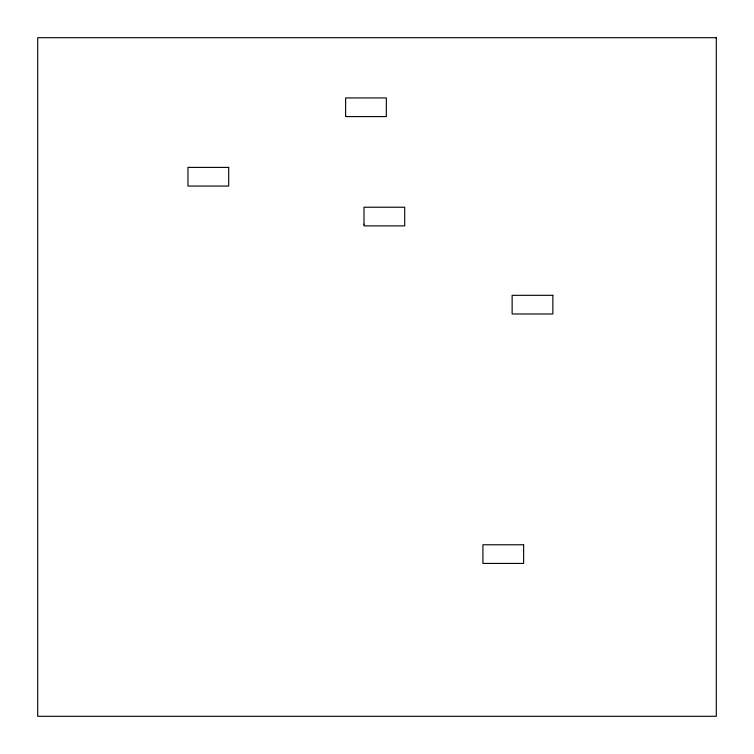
<?xml version="1.0" encoding="UTF-8"?>
<svg xmlns="http://www.w3.org/2000/svg" width="754" height="754" viewBox="0 0 754 754"><rect width="100%" height="100%" fill="white"/><g stroke="black" fill="none" stroke-linecap="round" stroke-linejoin="round"><path stroke-width="1.13" d="M345.624 114.9L345.624 116.597L386.34 116.597L386.34 97.935L345.624 97.935L345.624 114.9M363.993 224.192L363.993 225.889L404.709 225.889L404.709 207.227L363.993 207.227L363.993 224.192M716.3 37.7L37.7 37.7L37.7 716.3L716.3 716.3L716.3 37.7M228.688 167.397L187.972 167.397L187.972 186.059L228.688 186.059L228.688 167.397M552.852 295.323L512.136 295.323L512.136 313.984L552.852 313.984L552.852 295.323M523.634 544.774L482.918 544.774L482.918 563.436L523.634 563.436L523.634 544.774"/></g></svg>
